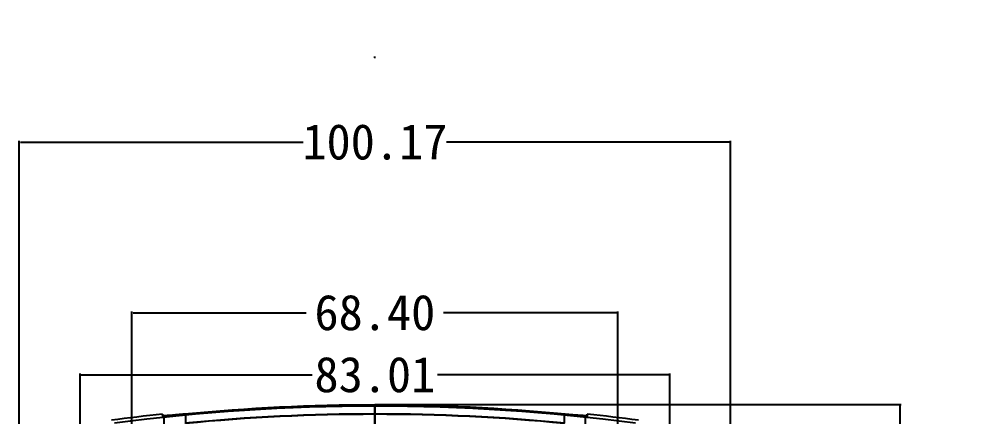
# Model space of a CAD drawing. Header units: inches. Extents: x -850 to 339, y -315 to 884.
# Drawn here: x -31.5 to 103, y -87.2 to -31.2 of the extents above; entities that cross this region are included whole.
import ezdxf

# ---------------------------------------------------------------- set-up
doc = ezdxf.new("R2010")
doc.units = ezdxf.units.IN
doc.header["$MEASUREMENT"] = 0
for name, color, linetype, true_color in [('ORTHO$2', 7, 'Continuous', 0xffffff), ('ORTHO$5', 7, 'Continuous', 0xffffff), ('ORTHO$6', 7, 'Continuous', 0xffffff)]:
    doc.layers.add(name, color=color, linetype=linetype, true_color=true_color)
for name, color, linetype in [('VE200I1188$0000000000011', 255, 'Continuous'), ('VE200I1189$0000000000011', 255, 'Continuous'), ('VE200I1190$0100111010011', 255, 'Continuous'), ('VE200I1191$0100111010011', 255, 'Continuous'), ('VE200I1192$0000000000011', 255, 'Continuous'), ('VE200I1193$0000001010011', 255, 'Continuous'), ('VE200I1194$0000000000011', 255, 'Continuous'), ('VE200I1195$0000000000011', 255, 'Continuous'), ('VE200I1196$0000001010011', 255, 'Continuous'), ('VE200I1197$0000001010011', 255, 'Continuous'), ('VE200I1198$1001011110011', 255, 'Continuous'), ('VE200I1199$0000000000011', 255, 'Continuous'), ('VE200I1200$1101111110011', 255, 'Continuous'), ('VE200I1201$0000000000011', 255, 'Continuous'), ('VE200I1202$1100111110011', 255, 'Continuous'), ('VE200I1203$0000000000011', 255, 'Continuous'), ('VE200I1204$0000000000011', 255, 'Continuous'), ('VE200I1205$1100111110011', 255, 'Continuous'), ('VE200I1207$0101111010011', 255, 'Continuous'), ('VE200I1211$0000000000011', 255, 'Continuous'), ('VE200I1221$0001011010011', 255, 'Continuous'), ('VE200I1222$0100101010011', 255, 'Continuous'), ('VE200I1227$0101111010011', 255, 'Continuous'), ('VE200I1228$0100101010011', 255, 'Continuous'), ('VE200I1230$0001011010011', 255, 'Continuous'), ('VE200I1231$0001000000011', 255, 'Continuous'), ('VE200I1233$0001000000011', 255, 'Continuous'), ('VE200I633$0000001010011', 255, 'Continuous'), ('VE200I953$1001011110011', 255, 'Continuous'), ('VE200I954$1001011110011', 255, 'Continuous'), ('VE200I956$1101111110011', 255, 'Continuous'), ('VE200I958$1100111110011', 255, 'Continuous')]:
    doc.layers.add(name, color=color, linetype=linetype)
doc.dimstyles.get("Standard").update_dxf_attribs({"dimtxt": 5, "dimasz": 0.18, "dimexe": 0.18, "dimexo": 0.0625, "dimgap": 0.09, "dimtad": 0, "dimtih": 1, "dimtoh": 1, "dimzin": 0, "dimdsep": 46, "dimtxsty": 'Standard', "dimcen": 0.09, "dimclrt": 3, "dimadec": 0, "dimazin": 0, "dimtfac": 1, "dimtofl": 0, "dimtmove": 0, "dimatfit": 3, "dimfxl": 0, "dimtolj": 1, "dimtzin": 0, "dimarcsym": 0})

# ---------------------------------------------------------------- blocks, each defined once
blk = doc.blocks.new('*D95')
at = {"color": 0, "lineweight": -2}
for p, q in [((-31.45, -126.78), (-31.45, -48.33)), ((68.71, -132.75), (68.71, -48.33)), ((-31.27, -48.51), (8.54, -48.51)), ((68.53, -48.51), (28.72, -48.51))]:
    blk.add_line(p, q, dxfattribs=at)
at = {"color": 0}
for points in [[(-31.27, -48.48), (-31.27, -48.54), (-31.45, -48.51)], [(68.53, -48.48), (68.53, -48.54), (68.71, -48.51)]]:
    blk.add_solid(points, dxfattribs=at)
at = {"layer": 'Defpoints', "color": 0}
for p in [(68.71, -48.51), (-31.45, -126.84, 0.5), (68.71, -132.81, 0.5)]:
    blk.add_point(p, dxfattribs=at)
at = {"color": 3, "insert": (18.63, -48.51), "char_height": 5, "attachment_point": 5}
blk.add_mtext('\\A1;100.17', dxfattribs=at)
blk = doc.blocks.new('*D93')
at = {"color": 0, "lineweight": -2}
for p, q in [((-15.57, -97.64), (-15.57, -72.37)), ((-15.39, -72.55), (8.96, -72.55)), ((52.65, -72.55), (28.31, -72.55)), ((52.83, -97.64), (52.83, -72.37))]:
    blk.add_line(p, q, dxfattribs=at)
at = {"color": 0}
for points in [[(-15.39, -72.52), (-15.39, -72.58), (-15.57, -72.55)], [(52.65, -72.52), (52.65, -72.58), (52.83, -72.55)]]:
    blk.add_solid(points, dxfattribs=at)
at = {"layer": 'Defpoints', "color": 0}
for p in [(52.83, -72.55), (-15.57, -97.7, 2.7), (52.83, -97.7, 2.7)]:
    blk.add_point(p, dxfattribs=at)
at = {"color": 3, "insert": (18.63, -72.55), "char_height": 5, "attachment_point": 5}
blk.add_mtext('\\A1;68.40', dxfattribs=at)
blk = doc.blocks.new('*D92')
at = {"color": 0, "lineweight": -2}
for p, q in [((-22.87, -98.2), (-22.87, -81.11)), ((-22.69, -81.29), (9.79, -81.29)), ((59.96, -81.29), (27.47, -81.29)), ((60.14, -98.2), (60.14, -81.11))]:
    blk.add_line(p, q, dxfattribs=at)
at = {"color": 0}
for points in [[(-22.69, -81.26), (-22.69, -81.32), (-22.87, -81.29)], [(59.96, -81.26), (59.96, -81.32), (60.14, -81.29)]]:
    blk.add_solid(points, dxfattribs=at)
at = {"layer": 'Defpoints', "color": 0}
for p in [(60.14, -81.29), (-22.87, -98.26, 6.4), (60.14, -98.26, 6.4)]:
    blk.add_point(p, dxfattribs=at)
at = {"color": 3, "insert": (18.63, -81.29), "char_height": 5, "attachment_point": 5}
blk.add_mtext('\\A1;83.01', dxfattribs=at)
blk = doc.blocks.new('*D85')
at = {"color": 0, "lineweight": -2}
for p, q in [((18.69, -85.5), (92.72, -85.5)), ((92.54, -85.68), (92.54, -184.63)), ((92.54, -288.76), (92.54, -189.81)), ((18.69, -288.94), (92.72, -288.94))]:
    blk.add_line(p, q, dxfattribs=at)
at = {"color": 0}
for points in [[(92.51, -85.68), (92.57, -85.68), (92.54, -85.5)], [(92.51, -288.76), (92.57, -288.76), (92.54, -288.94)]]:
    blk.add_solid(points, dxfattribs=at)
at = {"layer": 'Defpoints', "color": 0}
for p in [(18.63, -85.5, 8.3), (18.63, -288.94, 8.3), (92.54, -288.94)]:
    blk.add_point(p, dxfattribs=at)
at = {"color": 3, "insert": (92.54, -187.22), "char_height": 5, "attachment_point": 5}
blk.add_mtext('\\A1;203.43', dxfattribs=at)
blk = doc.blocks.new('*D100')
at = {"color": 0, "lineweight": -2}
for p, q in [((18.54, -36.54), (18.72, -36.54)), ((18.63, -36.63), (18.63, -36.45)), ((18.76, -219.98), (18.73, -181.91)), ((18.94, -219.98), (18.76, -219.98))]:
    blk.add_line(p, q, dxfattribs=at)
at = {"color": 0}
blk.add_solid([(18.76, -181.91), (18.7, -181.91), (18.73, -181.73)], dxfattribs=at)
at = {"layer": 'Defpoints', "color": 0}
for p in [(18.63, -36.54, 15), (18.73, -181.73, 15)]:
    blk.add_point(p, dxfattribs=at)
at = {"color": 3, "insert": (32.36, -219.98), "char_height": 5, "attachment_point": 5}
blk.add_mtext('\\A1;R145.19', dxfattribs=at)
blk = doc.blocks.new('*D104')
at = {"color": 0, "lineweight": -2}
for p, q in [((29.29, -244.63), (29.47, -244.63)), ((29.47, -244.63), (30.21, -277.82))]:
    blk.add_line(p, q, dxfattribs=at)
at = {"color": 0}
blk.add_solid([(30.24, -277.82), (30.18, -277.82), (30.22, -278)], dxfattribs=at)
at = {"layer": 'Defpoints', "color": 0}
for p in [(18.63, 239.53, 15), (30.22, -278, 15)]:
    blk.add_point(p, dxfattribs=at)
at = {"color": 3, "insert": (15.03, -244.63), "char_height": 5, "attachment_point": 5}
blk.add_mtext('\\A1;R517.66', dxfattribs=at)

msp = doc.modelspace()

# ---------------------------------------------------------------- linework, layer by layer
at = {"layer": 'ORTHO$2', "color": 9}
for p, q in [((18.632, -85.505, 8.3), (18.632, -85.664, 12.87)), ((18.632, -85.617, -10), (18.632, -85.617, 8.3)), ((18.632, -86.817, -11.6), (18.632, -86.817, -10))]:
    msp.add_line(p, q, dxfattribs=at)
msp.add_open_spline([(18.632, -85.655, 12.875), (18.632, -85.686, 13.517), (18.632, -85.957, 14.746), (18.632, -87.084, 16.396), (18.632, -88.772, 17.464), (18.632, -90.01, 17.692), (18.632, -90.652, 17.7)], degree=3, knots=[0, 0, 0, 0, 0.2405627, 0.5000592, 0.7595187, 1, 1, 1, 1], dxfattribs=at)
at = {"layer": 'ORTHO$5', "color": 9}
for p, q in [((18.632, -85.664, 12.87), (18.632, -85.505, 8.3)), ((18.632, -85.617, 8.3), (18.632, -85.617, -10)), ((18.632, -86.817, -10), (18.632, -86.817, -11.6))]:
    msp.add_line(p, q, dxfattribs=at)
msp.add_open_spline([(18.632, -90.652, 17.7), (18.632, -90.01, 17.692), (18.632, -88.772, 17.464), (18.632, -87.084, 16.396), (18.632, -85.957, 14.746), (18.632, -85.686, 13.517), (18.632, -85.655, 12.875)], degree=3, knots=[0, 0, 0, 0, 0.2404813, 0.4999408, 0.7594373, 1, 1, 1, 1], dxfattribs=at)
at = {"layer": 'ORTHO$6', "color": 9}
for p, q in [((18.632, -85.505, 8.3), (18.632, -85.664, 12.87)), ((18.632, -85.617, -10), (18.632, -85.617, 8.3)), ((18.632, -86.817, -11.6), (18.632, -86.817, -10))]:
    msp.add_line(p, q, dxfattribs=at)
msp.add_open_spline([(18.632, -85.655, 12.875), (18.632, -85.686, 13.517), (18.632, -85.957, 14.746), (18.632, -87.084, 16.396), (18.632, -88.772, 17.464), (18.632, -90.01, 17.692), (18.632, -90.652, 17.7)], degree=3, knots=[0, 0, 0, 0, 0.2405627, 0.5000592, 0.7595187, 1, 1, 1, 1], dxfattribs=at)
at = {"layer": 'VE200I1188$0000000000011', "color": 9}
msp.add_line((48.532, -87.228, 5.2), (48.532, -87.228, 0.5), dxfattribs=at)
at = {"layer": 'VE200I1189$0000000000011', "color": 9, "extrusion": (0, 0, -1)}
msp.add_arc((-18.632, -363.936, -0.5), 278.319, 96.16722, 96.17084, dxfattribs=at)
at = {"layer": 'VE200I1190$0100111010011', "color": 9, "extrusion": (-0.999391, 0, 0.034899)}
msp.add_ellipse((18.632, -363.936, -856.224), major_axis=(278.319, 0, 7970.017), ratio=0.0348995, start_param=1.4630949, end_param=1.4640545, dxfattribs=at)
at = {"layer": 'VE200I1191$0100111010011', "color": 9}
msp.add_open_spline([(48.284, -87.201, -7.105), (48.272, -87.2, -7.439), (48.203, -87.193, -7.776), (48.081, -87.18, -8.087), (47.96, -87.167, -8.399), (47.784, -87.148, -8.694), (47.567, -87.126, -8.947), (47.35, -87.103, -9.202), (47.086, -87.076, -9.422), (46.798, -87.046, -9.591), (46.508, -87.017, -9.76), (46.185, -86.984, -9.882), (45.855, -86.952, -9.945), (45.668, -86.933, -9.982), (45.476, -86.915, -10), (45.285, -86.896, -10)], degree=3, knots=[0, 0, 0, 0, 0.2184352, 0.2184352, 0.2184352, 0.4368299, 0.4368299, 0.4368299, 0.6558574, 0.6558574, 0.6558574, 0.8760623, 0.8760623, 0.8760623, 1, 1, 1, 1], dxfattribs=at)
at = {"layer": 'VE200I1192$0000000000011', "color": 9, "extrusion": (0, 0, -1)}
msp.add_arc((-18.632, -363.936, -0.5), 278.319, 83.82916, 83.83278, dxfattribs=at)
at = {"layer": 'VE200I1193$0000001010011', "color": 9}
msp.add_open_spline([(-11.268, -87.228, 5.2), (-11.268, -87.228, 5.546), (-11.209, -87.222, 5.896), (-11.095, -87.209, 6.222), (-10.981, -87.197, 6.549), (-10.809, -87.179, 6.859), (-10.595, -87.156, 7.129), (-10.38, -87.133, 7.4), (-10.115, -87.106, 7.638), (-9.823, -87.076, 7.822), (-9.53, -87.046, 8.008), (-9.201, -87.012, 8.145), (-8.863, -86.979, 8.223), (-8.636, -86.956, 8.275), (-8.401, -86.933, 8.302), (-8.168, -86.911, 8.302)], degree=3, knots=[0, 0, 0, 0, 0.213583, 0.213583, 0.213583, 0.4271291, 0.4271291, 0.4271291, 0.6412585, 0.6412585, 0.6412585, 0.8565535, 0.8565535, 0.8565535, 1, 1, 1, 1], dxfattribs=at)
at = {"layer": 'VE200I1194$0000000000011', "color": 9, "extrusion": (0, 0, -1)}
msp.add_arc((-18.632, -363.936, -8.3), 278.319, 84.47429, 95.52571, dxfattribs=at)
at = {"layer": 'VE200I1195$0000000000011', "color": 9}
msp.add_open_spline([(45.432, -86.911, 8.3), (45.78, -86.944, 8.3), (46.134, -86.979, 8.239), (46.463, -87.012, 8.124), (46.791, -87.045, 8.008), (47.105, -87.077, 7.833), (47.377, -87.106, 7.614), (47.648, -87.134, 7.396), (47.886, -87.159, 7.127), (48.07, -87.178, 6.83), (48.252, -87.198, 6.534), (48.387, -87.212, 6.203), (48.461, -87.22, 5.863), (48.509, -87.226, 5.646), (48.533, -87.228, 5.422), (48.534, -87.228, 5.2)], degree=3, knots=[0, 0, 0, 0, 0.2163863, 0.2163863, 0.2163863, 0.4327936, 0.4327936, 0.4327936, 0.6488407, 0.6488407, 0.6488407, 0.8638336, 0.8638336, 0.8638336, 1, 1, 1, 1], dxfattribs=at)
at = {"layer": 'VE200I1196$0000001010011', "color": 9}
msp.add_open_spline([(-11.268, -87.006, 5.2), (-11.268, -87.228, 5.2)], degree=1, dxfattribs=at)
at = {"layer": 'VE200I1197$0000001010011', "color": 9}
msp.add_line((-11.268, -87.228, 5.2), (-11.268, -87.228, 0.5), dxfattribs=at)
at = {"layer": 'VE200I1198$1001011110011', "color": 9}
msp.add_open_spline([(-11.268, -87.006, 5.2), (-11.268, -87.018, 5.545), (-11.209, -87.024, 5.895), (-11.095, -87.023, 6.221), (-10.982, -87.022, 6.547), (-10.811, -87.015, 6.858), (-10.596, -87.002, 7.128), (-10.382, -86.989, 7.398), (-10.118, -86.969, 7.635), (-9.827, -86.946, 7.82), (-9.535, -86.923, 8.005), (-9.207, -86.894, 8.142), (-8.871, -86.864, 8.221), (-8.641, -86.843, 8.274), (-8.404, -86.82, 8.302), (-8.168, -86.798, 8.302)], degree=3, knots=[0, 0, 0, 0, 0.2134246, 0.2134246, 0.2134246, 0.4268477, 0.4268477, 0.4268477, 0.6403572, 0.6403572, 0.6403572, 0.8547491, 0.8547491, 0.8547491, 1, 1, 1, 1], dxfattribs=at)
at = {"layer": 'VE200I1199$0000000000011', "color": 9}
msp.add_open_spline([(-8.168, -86.798, 8.302), (-8.168, -86.911, 8.302)], degree=1, dxfattribs=at)
at = {"layer": 'VE200I1200$1101111110011', "color": 9, "extrusion": (0, 0, -1)}
msp.add_arc((-18.632, -363.936, -8.3), 278.432, 84.47653, 95.52347, dxfattribs=at)
at = {"layer": 'VE200I1201$0000000000011', "color": 9}
msp.add_open_spline([(45.432, -86.797, 8.3), (45.432, -86.911, 8.3)], degree=1, dxfattribs=at)
at = {"layer": 'VE200I1202$1100111110011', "color": 9}
msp.add_open_spline([(45.432, -86.797, 8.3), (45.779, -86.831, 8.3), (46.132, -86.864, 8.24), (46.461, -86.893, 8.124), (46.789, -86.922, 8.009), (47.102, -86.948, 7.835), (47.374, -86.968, 7.616), (47.645, -86.989, 7.399), (47.883, -87.004, 7.131), (48.066, -87.013, 6.835), (48.249, -87.023, 6.541), (48.384, -87.025, 6.211), (48.459, -87.022, 5.873), (48.508, -87.019, 5.653), (48.533, -87.014, 5.426), (48.534, -87.006, 5.2)], degree=3, knots=[0, 0, 0, 0, 0.2160058, 0.2160058, 0.2160058, 0.4320616, 0.4320616, 0.4320616, 0.6473566, 0.6473566, 0.6473566, 0.8614767, 0.8614767, 0.8614767, 1, 1, 1, 1], dxfattribs=at)
at = {"layer": 'VE200I1203$0000000000011', "color": 9}
msp.add_open_spline([(48.534, -87.006, 5.2), (48.534, -87.228, 5.2)], degree=1, dxfattribs=at)
at = {"layer": 'VE200I1204$0000000000011', "color": 9}
msp.add_line((48.532, -86.841, 0.5), (48.532, -87.228, 0.5), dxfattribs=at)
at = {"layer": 'VE200I1205$1100111110011', "color": 9}
msp.add_line((48.532, -87.006, 5.2), (48.532, -86.841, 0.5), dxfattribs=at)
at = {"layer": 'VE200I1207$0101111010011', "color": 9}
msp.add_arc((18.632, -363.936, -11.6), 277.119, 84.46082, 95.53918, dxfattribs=at)
at = {"layer": 'VE200I1211$0000000000011', "color": 9, "extrusion": (0, 0, -1)}
msp.add_arc((-18.632, -363.936, 10), 277.119, 84.48068, 95.51932, dxfattribs=at)
at = {"layer": 'VE200I1221$0001011010011', "color": 9, "extrusion": (-0.999391, 0, -0.034899)}
msp.add_ellipse((18.632, -363.936, -856.224), major_axis=(-278.319, 0, 7970.017), ratio=0.0348995, start_param=1.4630949, end_param=1.4640545, dxfattribs=at)
at = {"layer": 'VE200I1222$0100101010011', "color": 9}
msp.add_line((48.284, -88.408, -7.105), (48.284, -87.201, -7.105), dxfattribs=at)
at = {"layer": 'VE200I1227$0101111010011', "color": 9, "extrusion": (0, 0, -1)}
msp.add_arc((-18.632, -363.936, 10), 278.319, 84.50455, 95.49545, dxfattribs=at)
at = {"layer": 'VE200I1228$0100101010011', "color": 9}
msp.add_line((45.285, -86.896, -10), (45.285, -88.102, -10), dxfattribs=at)
at = {"layer": 'VE200I1230$0001011010011', "color": 9}
msp.add_open_spline([(-11.02, -87.201, -7.105), (-11.008, -87.2, -7.439), (-10.939, -87.193, -7.776), (-10.818, -87.18, -8.087), (-10.697, -87.167, -8.399), (-10.521, -87.148, -8.694), (-10.304, -87.126, -8.947), (-10.087, -87.103, -9.202), (-9.823, -87.076, -9.422), (-9.534, -87.046, -9.591), (-9.244, -87.017, -9.76), (-8.921, -86.984, -9.882), (-8.592, -86.952, -9.945), (-8.404, -86.933, -9.982), (-8.213, -86.915, -10), (-8.022, -86.896, -10)], degree=3, knots=[0, 0, 0, 0, 0.2184352, 0.2184352, 0.2184352, 0.4368299, 0.4368299, 0.4368299, 0.6558574, 0.6558574, 0.6558574, 0.8760623, 0.8760623, 0.8760623, 1, 1, 1, 1], dxfattribs=at)
at = {"layer": 'VE200I1231$0001000000011', "color": 9}
msp.add_line((-8.022, -86.896, -10), (-8.022, -88.102, -10), dxfattribs=at)
at = {"layer": 'VE200I1233$0001000000011', "color": 9}
msp.add_line((-11.02, -88.408, -7.105), (-11.02, -87.201, -7.105), dxfattribs=at)
at = {"layer": 'VE200I633$0000001010011', "color": 9}
msp.add_line((-11.268, -86.841, 0.5), (-11.268, -87.228, 0.5), dxfattribs=at)
at = {"layer": 'VE200I953$1001011110011', "color": 9}
msp.add_line((-11.268, -87.006, 5.2), (-11.268, -86.841, 0.5), dxfattribs=at)
at = {"layer": 'VE200I954$1001011110011', "color": 9}
msp.add_arc((18.632, -363.936, 0.5), 278.704, 96.15867, 97.64689, dxfattribs=at)
at = {"layer": 'VE200I956$1101111110011', "color": 9}
msp.add_open_spline([(-18.037, -88.057, 11.902), (6.272, -84.871, 13.192), (30.991, -84.871, 13.192), (55.3, -88.057, 11.902)], degree=3, dxfattribs=at)
at = {"layer": 'VE200I958$1100111110011', "color": 9}
msp.add_arc((18.632, -363.936, 0.5), 278.704, 82.35311, 83.84133, dxfattribs=at)

# ---------------------------------------------------------------- dimensions: what is measured, and where the dimension line sits
at = {"color": 1}
for center, mpoint, picture, middle in [((18.632, 239.532, 15), (30.216, -278, 15), '*D104', (15.032, -244.632)), ((18.632, -36.538, 15), (18.731, -181.727, 15), '*D100', (32.361, -219.983))]:
    dim = msp.add_radius_dim(center=center, mpoint=mpoint, dimstyle='Standard', dxfattribs=at)
    dim.commit()
    dim.dimension.update_dxf_attribs({"geometry": picture, "text_midpoint": middle, "dimtype": 164})
for base, p1, p2, picture, middle in [((68.7143, -48.5111), (-31.4508, -126.843, 0.5), (68.7143, -132.8147, 0.5), '*D95', (18.6317, -48.5111)), ((52.832, -72.55), (-15.568, -97.703, 2.7), (52.832, -97.703, 2.7), '*D93', (18.632, -72.55)), ((60.136, -81.295), (-22.872, -98.258, 6.4), (60.136, -98.258, 6.4), '*D92', (18.632, -81.295))]:
    dim = msp.add_linear_dim(base=base, p1=p1, p2=p2, dimstyle='Standard')
    dim.commit()
    dim.dimension.update_dxf_attribs({"geometry": picture, "text_midpoint": middle})
dim = msp.add_linear_dim(base=(92.542, -288.939), p1=(18.632, -85.505, 8.3), p2=(18.632, -288.939, 8.3), angle=90, dimstyle='Standard')
dim.commit()
dim.dimension.update_dxf_attribs({"geometry": '*D85', "text_midpoint": (92.542, -187.222)})

doc.saveas('drawing.dxf')
